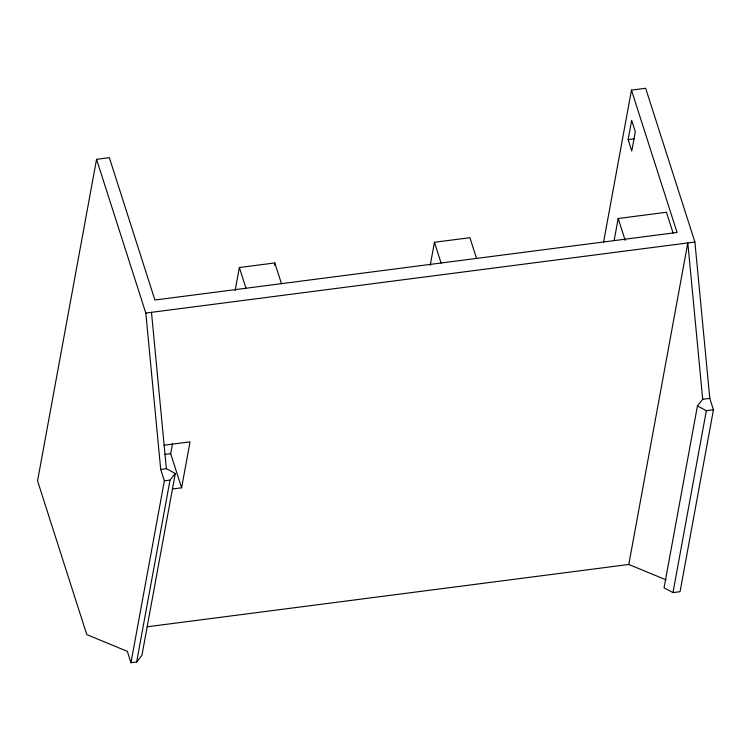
<?xml version="1.0" encoding="UTF-8"?>
<svg xmlns="http://www.w3.org/2000/svg" width="751" height="751" viewBox="0 0 751 751"><rect width="100%" height="100%" fill="white"/><g stroke="black" fill="none" stroke-linecap="round" stroke-linejoin="round"><path stroke-width="1.13" d="M96.56 159.325L37.55 480.856L86.787 634.604L127.323 651.333L130.974 662.72L136.644 661.988L141.92 655.379L175.302 473.477L166.384 468.699L160.705 469.441L145.807 313.064L96.56 159.325L109.336 157.672L154.922 300.024L677.064 232.472L631.469 90.111L645.653 88.28L694.9 242.019L709.798 398.387L713.45 409.783L680.068 591.675L672.971 592.595L664.053 587.817L697.435 405.915L702.711 399.307L687.803 242.939L628.794 564.47L147.14 626.794M130.974 662.72L164.356 480.828L160.705 469.441M172.523 488.976L181.601 487.803L170.665 453.642L172.561 443.306M136.644 661.988L170.026 480.096L175.302 473.477M181.601 487.803L190.031 441.87L163.925 445.249M235.129 290.543L239.353 267.525L274.819 262.934L281.484 283.737M274.397 265.234L274.819 262.934M430.22 265.3L434.444 242.282L469.91 237.691L476.575 258.494M603.569 242.141L631.469 90.111M628.118 139.63L631.657 120.338L635.308 131.725L631.769 151.017L628.118 139.63L634.501 138.804M614.168 240.376L618.186 218.503L666.428 212.261L673.093 233.073M672.971 592.595L706.353 410.694L697.435 405.915M145.807 313.064L694.9 242.019M164.985 454.374L170.665 453.642M702.711 399.307L709.798 398.387M164.356 480.828L170.026 480.096M706.353 410.694L713.45 409.783M628.794 564.47L666.128 579.885M618.186 218.503L625.198 240.404M434.444 242.282L441.109 263.085M239.353 267.525L246.018 288.328M151.477 312.332L166.384 468.699"/></g></svg>
